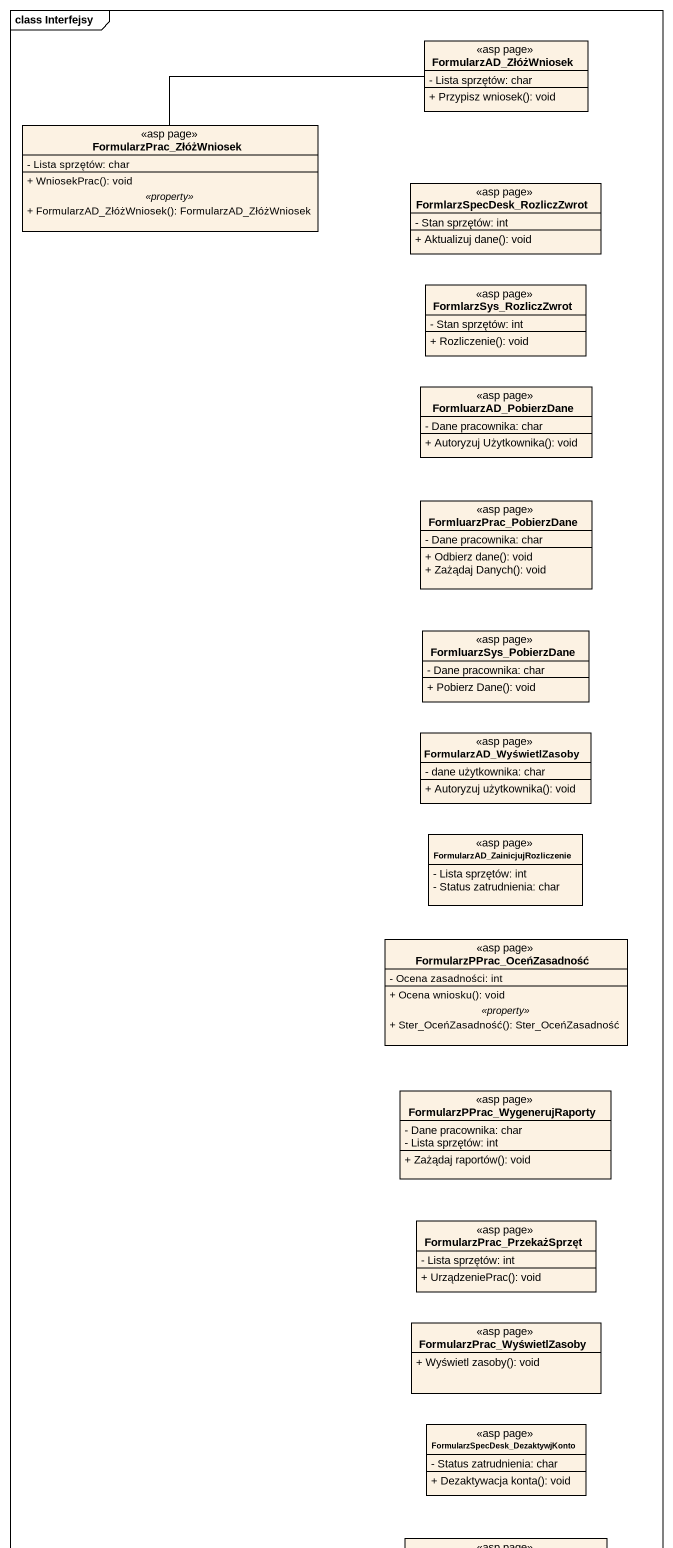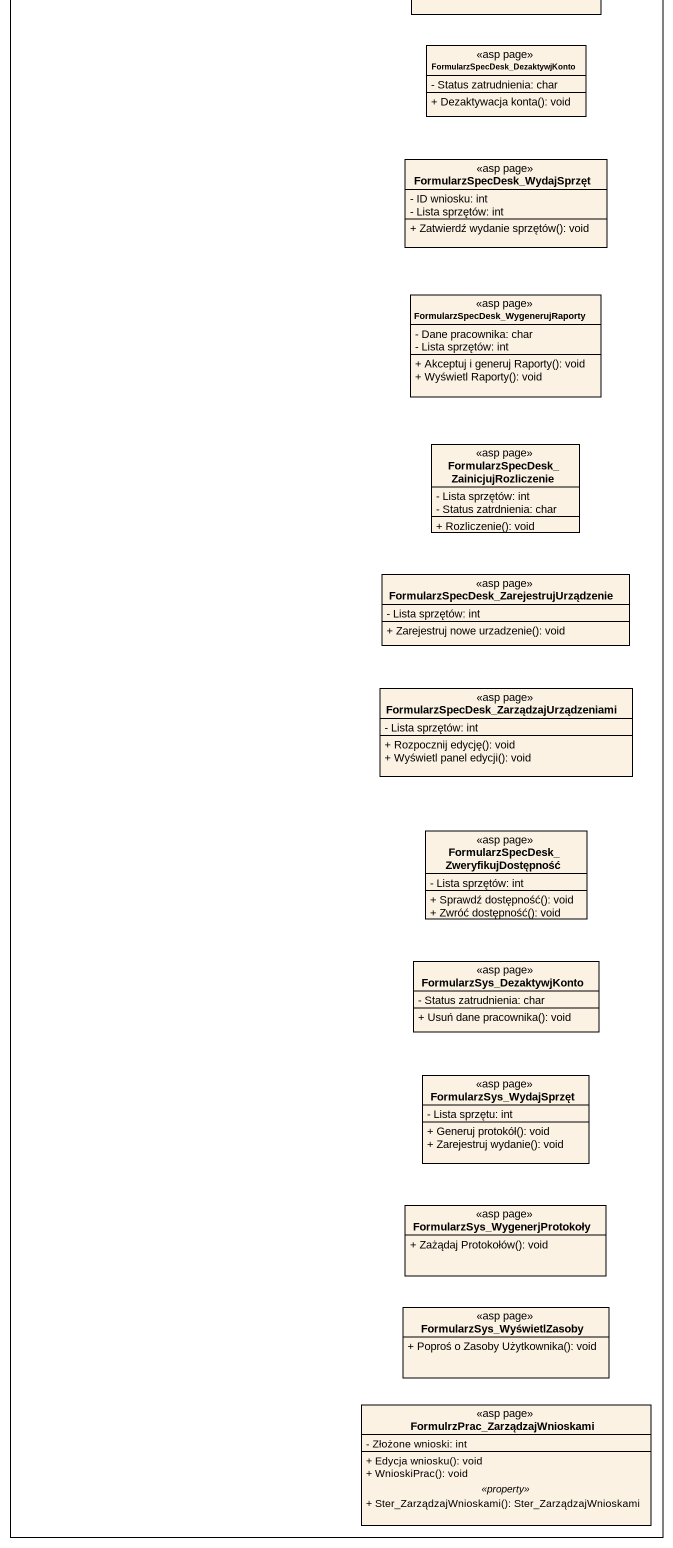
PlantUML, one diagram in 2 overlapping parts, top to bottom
@startuml
mainframe class Interfejsy
hide circle
hide empty members
skinparam classAttributeIconSize 0
class FormularzAD_ZłóżWniosek <<asp page>> {
  - Lista sprzętów: char
  + Przypisz wniosek(): void
}
class FormularzPrac_ZłóżWniosek <<asp page>> {
  - Lista sprzętów: char
  --
  + WniosekPrac(): void
  .. <<property>> ..
  + FormularzAD_ZłóżWniosek(): FormularzAD_ZłóżWniosek
}
class "FormlarzSpecDesk_RozliczZwrot" as FormlarzSpecDesk <<asp page>> {
  - Stan sprzętów: int
  + Aktualizuj dane(): void
}
class FormlarzSys_RozliczZwrot <<asp page>> {
  - Stan sprzętów: int
  + Rozliczenie(): void
}
class FormluarzAD_PobierzDane <<asp page>> {
  - Dane pracownika: char
  + Autoryzuj Użytkownika(): void
}
class FormluarzPrac_PobierzDane <<asp page>> {
  - Dane pracownika: char
  + Odbierz dane(): void
  + Zażądaj Danych(): void
}
class FormluarzSys_PobierzDane <<asp page>> {
  - Dane pracownika: char
  + Pobierz Dane(): void
}
class FormularzAD_WyświetlZasoby <<asp page>> {
  - dane użytkownika: char
  + Autoryzuj użytkownika(): void
}
class "FormularzAD_ZainicjujRozliczenie" as FormularzAD <<asp page>> {
  - Lista sprzętów: int
  - Status zatrudnienia: char
}
class FormularzPPrac_OceńZasadność <<asp page>> {
  - Ocena zasadności: int
  --
  + Ocena wniosku(): void
  .. <<property>> ..
  + Ster_OceńZasadność(): Ster_OceńZasadność
}
class "FormularzPPrac_WygenerujRaporty" as FormularzPPrac <<asp page>> {
  - Dane pracownika: char
  - Lista sprzętów: int
  + Zażądaj raportów(): void
}
class FormularzPrac_PrzekażSprzęt <<asp page>> {
  - Lista sprzętów: int
  + UrządzeniePrac(): void
}
class FormularzPrac_WyświetlZasoby <<asp page>> {
  + Wyświetl zasoby(): void
}
class "FormularzSpecDesk_DezaktywjKonto" as FormularzSpecDesk <<asp page>> {
  - Status zatrudnienia: char
  + Dezaktywacja konta(): void
}
class "FormularzSpecDesk_WydajSprzęt" as FormularzSpecDesk_2 <<asp page>> {
  - ID wniosku: int
  - Lista sprzętów: int
  + Zatwierdź wydanie sprzętów(): void
}
class "FormularzSpecDesk_WygenerujRaporty" as FormularzSpecDesk_3 <<asp page>> {
  - Dane pracownika: char
  - Lista sprzętów: int
  + Akceptuj i generuj Raporty(): void
  + Wyświetl Raporty(): void
}
class "FormularzSpecDesk_ZainicjujRozliczenie" as FormularzSpecDesk_4 <<asp page>> {
  - Lista sprzętów: int
  - Status zatrdnienia: char
  + Rozliczenie(): void
}
class "FormularzSpecDesk_ZarejestrujUrządzenie" as FormularzSpecDesk_5 <<asp page>> {
  - Lista sprzętów: int
  + Zarejestruj nowe urzadzenie(): void
}
class "FormularzSpecDesk_ZarządzajUrządzeniami" as FormularzSpecDesk_6 <<asp page>> {
  - Lista sprzętów: int
  + Rozpocznij edycję(): void
  + Wyświetl panel edycji(): void
}
class "FormularzSpecDesk_ZweryfikujDostępność" as FormularzSpecDesk_7 <<asp page>> {
  - Lista sprzętów: int
  + Sprawdź dostępność(): void
  + Zwróć dostępność(): void
}
class FormularzSys_DezaktywjKonto <<asp page>> {
  - Status zatrudnienia: char
  + Usuń dane pracownika(): void
}
class FormularzSys_WydajSprzęt <<asp page>> {
  - Lista sprzętu: int
  + Generuj protokół(): void
  + Zarejestruj wydanie(): void
}
class "FormularzSys_WygenerjProtokoły" as FormularzSys <<asp page>> {
  + Zażądaj Protokołów(): void
}
class FormularzSys_WyświetlZasoby <<asp page>> {
  + Poproś o Zasoby Użytkownika(): void
}
class "FormulrzPrac_ZarządzajWnioskami" as FormulrzPrac <<asp page>> {
  - Złożone wnioski: int
  --
  + Edycja wniosku(): void
  + WnioskiPrac(): void
  .. <<property>> ..
  + Ster_ZarządzajWnioskami(): Ster_ZarządzajWnioskami
}
FormularzPrac_ZłóżWniosek -right- FormularzAD_ZłóżWniosek
@enduml
